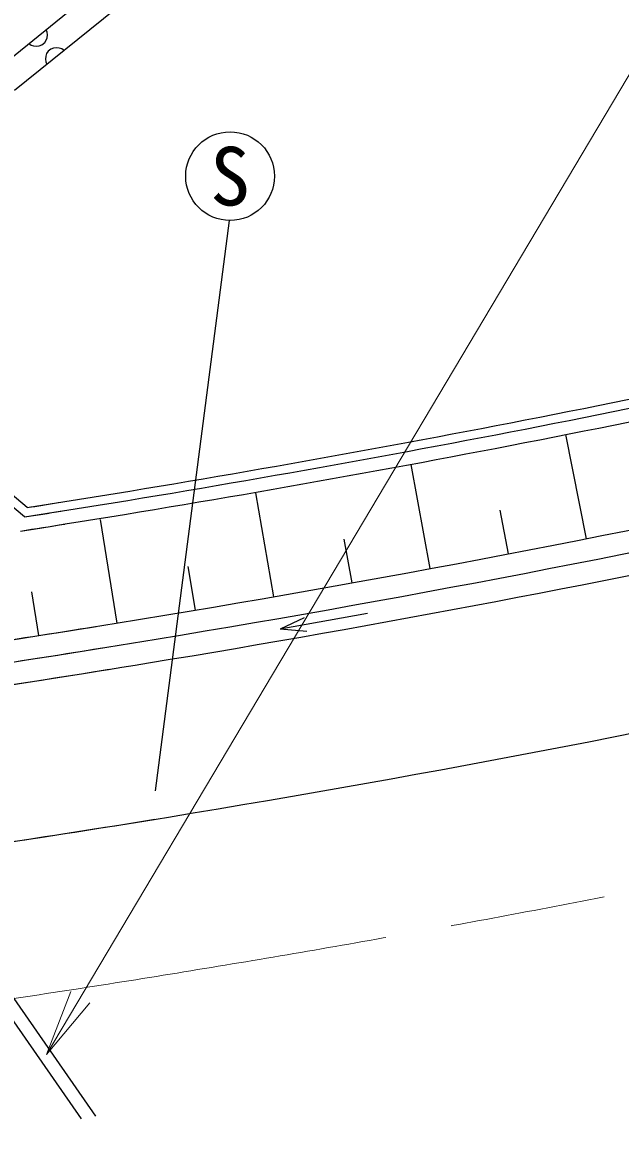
# Model space of a CAD drawing. Units: millimetres, scale not verified. Extents: x 40000 to 680000, y 20000 to 380000.
# Drawn here: x 368813 to 382283, y 254702 to 280054 of the extents above; entities that cross this region are included whole.
import ezdxf
from ezdxf.enums import TextEntityAlignment as Align

# ---------------------------------------------------------------- set-up
doc = ezdxf.new("R2010")
doc.units = ezdxf.units.MM
doc.header["$LTSCALE"] = 1000
doc.linetypes.add('CHAIN', pattern=[18.5, 12, -1.5, 3.5, -1.5])
doc.linetypes.add('DASHED', pattern=[7.5, 6, -1.5])
for name, color, linetype, lineweight in [('M-BGD', 7, 'Continuous', 25), ('M-BGD-EXST', 7, 'Continuous', 25), ('M-BMK', 2, 'CHAIN', 13), ('M-STR-HTXT', 7, 'Continuous', 13)]:
    doc.layers.add(name, color=color, linetype=linetype, lineweight=lineweight)
doc.styles.add('ＭＳ ゴシック', font='')
doc.styles.get('ＭＳ ゴシック').set_extended_font_data('MS Gothic')

# ---------------------------------------------------------------- blocks, each defined once
blk = doc.blocks.new('open_arrow')
at = {"color": 0, "linetype": 'Continuous', "lineweight": -2}
blk.add_lwpolyline([(7.5, 1.25), (0, 0), (7.5, -1.25)], dxfattribs=at)

msp = doc.modelspace()

# ---------------------------------------------------------------- linework, layer by layer
at = {"layer": 'M-BGD'}
for p, q in [((367949, 278765), (370348, 280710)), ((368635, 278529), (370910, 280358)), ((369365, 279836), (369343, 279895)), ((369312, 279600), (369346, 279653)), ((369346, 279653), (369366, 279708)), ((369373, 279778), (369365, 279836)), ((369366, 279708), (369373, 279778)), ((368954, 279580), (369008, 279546)), ((369008, 279546), (369062, 279526)), ((369062, 279526), (369133, 279519)), ((369133, 279519), (369190, 279527)), ((369190, 279527), (369250, 279549)), ((369250, 279549), (369312, 279600)), ((369391, 279406), (369357, 279353)), ((369454, 279456), (369391, 279406)), ((369513, 279478), (369454, 279456)), ((369571, 279486), (369513, 279478)), ((369641, 279478), (369571, 279486)), ((369696, 279458), (369641, 279478)), ((369749, 279424), (369696, 279458)), ((369337, 279298), (369329, 279228)), ((369329, 279228), (369337, 279170)), ((369357, 279353), (369337, 279298)), ((369337, 279170), (369359, 279111)), ((368916, 269123), (362972, 274109)), ((368916, 269123), (362972, 274109)), ((368857, 268911), (362811, 273983)), ((368857, 268911), (362811, 273983)), ((381048, 270767), (381512, 268422)), ((377557, 270092), (377992, 267747)), ((374060, 269454), (374467, 267113)), ((379564, 269061), (379753, 268079)), ((370560, 268855), (370938, 266519)), ((376053, 268409), (376230, 267425)), ((372537, 267797), (372703, 266811)), ((369018, 267226), (369173, 266238)), ((369018, 267226), (369172, 266238)), ((376586, 266738), (374618, 266383)), ((375160, 266639), (374618, 266383)), ((375215, 266333), (374618, 266383))]:
    msp.add_line(p, q, dxfattribs=at)
at = {"layer": 'M-BGD', "linetype": 'DASHED'}
for p, q in [((374747, 249250), (365054, 263194)), ((374422, 249190), (364808, 263022))]:
    msp.add_line(p, q, dxfattribs=at)
at = {"layer": 'M-BGD'}
for centre, radius, start, end in [((320992, 574496), 312000, 278.59552, 285.13058), ((320942, 574685), 309305, 278.92263, 282.89639), ((320992, 574496), 312500, 278.5363, 285.13058), ((320942, 574685), 309505, 278.90579, 282.89643), ((320942, 574685), 309805, 278.88056, 282.89649), ((320992, 574496), 313000, 279.31452, 285.13058), ((320942, 574685), 309305, 278.92264, 279.05458), ((320942, 574685), 309505, 278.9058, 279.05971), ((320992, 574496), 316500, 278.57609, 285.13058), ((320942, 574685), 309805, 278.88057, 279.0674), ((320992, 574496), 312000, 278.59553, 279.12452), ((320992, 574496), 312500, 278.5363, 279.13711), ((320992, 574496), 313000, 275.73354, 279.31438), ((320992, 574496), 313000, 275.73354, 279.14966), ((320992, 574496), 316500, 278.5761, 279.23639)]:
    msp.add_arc(centre, radius, start, end, dxfattribs=at)
at = {"layer": 'M-BGD-EXST'}
msp.add_line((371808, 262739), (373475, 275591), dxfattribs=at)
msp.add_circle((373489, 276591), 1000, dxfattribs=at)
at = {"layer": 'M-BMK'}
msp.add_arc((321023, 574329), 319831, 277.93005, 285.13296, dxfattribs=at)
at = {"layer": 'M-STR-HTXT'}
msp.add_lwpolyline([(369352, 256797), (386179, 285110), (395929, 285109)], dxfattribs=at)

# ---------------------------------------------------------------- block references
at = {"layer": 'M-STR-HTXT', "xscale": 200, "yscale": 200, "rotation": 59.3}
msp.add_blockref('open_arrow', (369352, 256797), dxfattribs=at)

# ---------------------------------------------------------------- texts
at = {"layer": 'M-BGD-EXST', "style": 'ＭＳ ゴシック'}
msp.add_text('S', height=1320, rotation=359.994, dxfattribs=at).set_placement((373489, 276591), align=Align.MIDDLE_CENTER)

doc.saveas('drawing.dxf')
